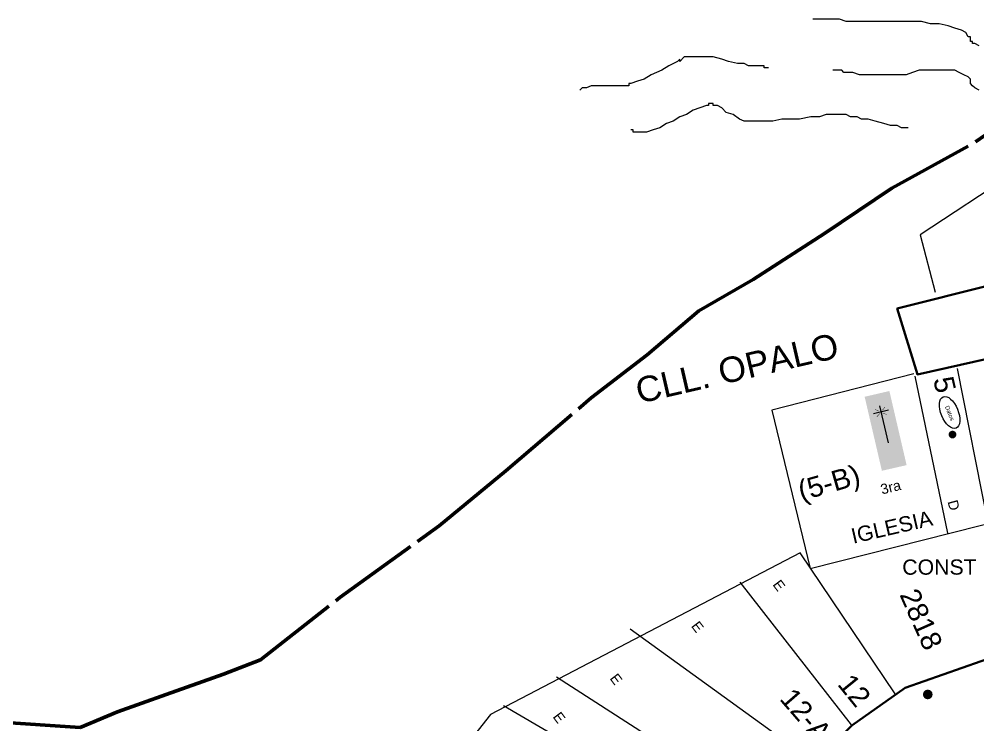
# Model space of a CAD drawing. Header units: millimetres. Extents: x -3867 to -351, y 1591 to 3666.
# Drawn here: x -824.1 to -714, y 1950.4 to 2031.5 of the extents above; entities that cross this region are included whole.
import ezdxf

# ---------------------------------------------------------------- set-up
doc = ezdxf.new("R2010")
doc.units = ezdxf.units.MM
doc.linetypes.add('TLSIGC_004', pattern=[7, 4, -1, 1, -1])
doc.linetypes.add('TLSIGC_007', pattern=[28, 10, -1, 10, -1, 2, -1, 2, -1])
for name, color, linetype, lineweight in [('CLASIFICACION TIPO COMERCIAL TERCERA', 5, 'Continuous', 9), ('CLASIFICACION TIPO RESIDENCIAL D', 5, 'Continuous', 9), ('CLASIFICACION TIPO RESIDENCIAL E', 156, 'Continuous', 9), ('CLIENTES EXISTENTES DE DATOS', 7, 'Continuous', 13), ('CLIENTES RESIDENCIALES E', 82, 'TLSIGC_004', 9), ('DISTRITO', 42, 'TLSIGC_007', 60), ('LOTIFICACION 2003', 252, 'Continuous', 15), ('NOMBRE DE CALLES', 92, 'TLSIGC_017', 5), ('NUMEROS OFICIALES', 3, 'Continuous', 5), ('PLANIMETRIA 2004', 10, 'Continuous', 40), ('PLANO DE DETALLES', 253, 'Continuous', 30), ('POSTES EXISTENTES SECUNDARIOS', 82, 'Continuous', 30), ('RIOS', 161, 'TLSIGC_004', 20), ('TEMPLOS O IGLESIAS', 22, 'Continuous', 15)]:
    doc.layers.add(name, color=color, linetype=linetype, lineweight=lineweight)
doc.styles.get("Standard").update_dxf_attribs({"font": 'arial.ttf'})
doc.linetypes.add('TLSIGC_017', pattern='A,0.5,["=",Standard,S=1.6,R=0,X=-0.2,Y=-0.8],0.5', length=1)

# ---------------------------------------------------------------- blocks, each defined once
blk = doc.blocks.new('G$C68750D7C')
at = {"layer": 'CLIENTES EXISTENTES DE DATOS'}
blk.add_ellipse((4.88, 2.45), major_axis=(4.88, 0.02), ratio=0.5027, dxfattribs=at)
at = {"layer": 'CLIENTES EXISTENTES DE DATOS', "insert": (2.85, 3.02), "char_height": 1.231, "width": 5.0142, "attachment_point": 1}
blk.add_mtext('Datos', dxfattribs=at)

msp = doc.modelspace()

# ---------------------------------------------------------------- hatches: boundary and pattern name
at = {"layer": 'CLIENTES RESIDENCIALES E'}
h = msp.add_hatch(color=256, dxfattribs=at)
edge = h.paths.add_edge_path()
edge.add_arc((-716.93, 1983.76), 0.448, 0, 360)
at = {"layer": 'POSTES EXISTENTES SECUNDARIOS'}
h = msp.add_hatch(color=256, dxfattribs=at)
edge = h.paths.add_edge_path()
edge.add_arc((-719.77, 1953.91), 0.556, 0, 360)
at = {"layer": 'TEMPLOS O IGLESIAS'}
for color, points in [(256, [(-727.02, 1988.1), (-725.04, 1979.6), (-722.2, 1980.25), (-724.18, 1988.76), (-727.02, 1988.1), (-726.98, 1988.07), (-725.01, 1979.64), (-722.24, 1980.28), (-724.21, 1988.72), (-726.99, 1988.07)]), (30, [(-725.29, 1987.06), (-725.13, 1986.37), (-724.31, 1986.57), (-724.3, 1986.52), (-725.12, 1986.33), (-723.97, 1981.39), (-724.02, 1981.38), (-725.17, 1986.32), (-726, 1986.12), (-725.18, 1986.36), (-725.34, 1987.05)]), (30, [(-725.35, 1986.46), (-725.36, 1986.42), (-725.83, 1986.62), (-725.8, 1986.66)]), (30, [(-724.71, 1986.92), (-724.66, 1986.9), (-725, 1986.49), (-725.04, 1986.52)]), (30, [(-725.3, 1986.2), (-725.26, 1986.17), (-725.6, 1985.76), (-725.64, 1985.8)]), (30, [(-724.49, 1986.08), (-724.5, 1986.04), (-724.97, 1986.23), (-724.94, 1986.27)])]:
    msp.add_hatch(color=color, dxfattribs=at).paths.add_polyline_path(points)

# ---------------------------------------------------------------- linework, layer by layer
at = {"layer": 'DISTRITO'}
msp.add_lwpolyline([(-826.88, 1950.78), (-817.12, 1950.1), (-812.83, 1951.9), (-807.24, 1953.89), (-800.67, 1956.23), (-796.43, 1957.87), (-787.29, 1965.04), (-775.9, 1973.29), (-768.25, 1979.58), (-758.42, 1987.99), (-751.99, 1992.9), (-746.05, 1997.96), (-739.84, 2001.58), (-731.62, 2006.87), (-723.88, 2012.05), (-714.27, 2017.38), (-709.23, 2020.89)], dxfattribs=at)
at = {"layer": 'LOTIFICACION 2003'}
for p, q in [((-712.86, 1973.72), (-716.36, 1991.34)), ((-717.48, 1972.43), (-721.23, 1990.48)), ((-723.51, 1953.97), (-734.41, 1970.17)), ((-741.34, 1966.8), (-728.56, 1950.44)), ((-732.93, 1946.22), (-753.94, 1961.41)), ((-762.4, 1955.93), (-737.8, 1940.13)), ((-768.52, 1952.65), (-740.39, 1936.26))]:
    msp.add_line(p, q, dxfattribs=at)
for points in [[(-676.47, 2023.91), (-709.82, 2013.82), (-720.66, 2006.7), (-718.94, 2000.12)], [(-721.38, 1990.75), (-737.7, 1986.56), (-733.26, 1968.38), (-690.91, 1979.1), (-688.35, 1968.16)], [(-734.41, 1970.17), (-770.01, 1951.59), (-775.64, 1944.44), (-782.11, 1936.05)]]:
    msp.add_lwpolyline(points, dxfattribs=at)
at = {"layer": 'PLANIMETRIA 2004'}
msp.add_lwpolyline([(-745.42, 1928.85), (-741.39, 1934.81), (-737.63, 1939.76), (-733.22, 1945.63), (-728.48, 1950.35), (-722.36, 1954.69), (-704.91, 1960.81), (-683.56, 1970.14), (-670.34, 1976.34), (-670.15, 1979.43), (-662.68, 1982.12), (-666.62, 2002.87), (-720.96, 1990.67), (-723.27, 1998.23), (-668.64, 2011.94), (-671.44, 2025.35), (-676, 2023.94)], dxfattribs=at)
at = {"layer": 'RIOS'}
for points in [[(-713.86, 2028.41), (-714.37, 2028.66), (-714.63, 2028.66), (-714.63, 2028.91), (-714.88, 2028.91), (-714.88, 2029.43), (-715.13, 2029.43), (-715.39, 2029.93), (-715.9, 2030.19), (-716.66, 2030.45), (-717.43, 2030.7), (-718.45, 2030.95), (-719.47, 2030.95), (-720.49, 2031.21), (-721.51, 2031.21), (-722.27, 2031.21), (-723.03, 2031.21), (-723.55, 2031.21), (-724.31, 2031.21), (-724.81, 2031.21), (-725.32, 2031.21), (-725.83, 2031.21), (-726.6, 2031.21), (-727.37, 2031.21), (-728.12, 2031.21), (-729.15, 2031.21), (-729.91, 2031.47), (-730.93, 2031.47), (-731.95, 2031.47), (-732.97, 2031.47)], [(-738.07, 2025.86), (-738.32, 2025.86), (-738.58, 2025.86), (-738.58, 2026.11), (-738.83, 2026.11), (-739.09, 2026.11), (-739.34, 2026.11), (-739.85, 2026.11), (-740.36, 2026.11), (-740.87, 2026.37), (-741.63, 2026.37), (-742.65, 2026.62), (-743.41, 2026.87), (-744.43, 2027.13), (-745.45, 2027.13), (-746.22, 2027.13), (-746.98, 2027.13), (-747.24, 2027.13), (-747.74, 2027.13), (-748.26, 2026.62), (-748.26, 2026.87), (-748.51, 2026.62), (-749.53, 2026.11), (-750.3, 2025.6), (-751.56, 2025.09), (-752.34, 2024.59), (-753.1, 2024.34), (-753.86, 2024.07), (-754.12, 2024.07), (-754.12, 2023.82), (-754.37, 2023.82), (-754.63, 2023.82), (-754.88, 2023.82), (-755.14, 2023.82), (-755.38, 2023.82), (-756.16, 2023.82), (-756.92, 2023.82), (-757.68, 2023.82), (-758.44, 2023.82), (-758.96, 2023.57), (-759.46, 2023.57), (-759.72, 2023.31)], [(-713.86, 2023.31), (-714.37, 2023.57), (-714.63, 2023.82), (-714.88, 2024.07), (-714.88, 2024.59), (-715.13, 2024.84), (-715.64, 2025.09), (-716.15, 2025.35), (-716.66, 2025.6), (-717.43, 2025.6), (-718.19, 2025.6), (-718.96, 2025.6), (-719.72, 2025.6), (-720.74, 2025.6), (-721.51, 2025.35), (-722.27, 2025.09), (-723.29, 2025.09), (-724.05, 2025.09), (-725.07, 2025.09), (-726.09, 2025.09), (-726.85, 2025.09), (-727.61, 2025.09), (-728.39, 2025.35), (-728.89, 2025.35), (-729.41, 2025.35), (-729.65, 2025.6), (-729.91, 2025.6), (-730.42, 2025.6), (-730.68, 2025.6)], [(-722.01, 2018.97), (-722.27, 2018.97), (-722.78, 2018.97), (-723.29, 2019.24), (-724.05, 2019.24), (-724.81, 2019.49), (-725.83, 2019.74), (-726.6, 2020), (-727.37, 2020), (-727.88, 2020.25), (-728.63, 2020.25), (-729.15, 2020.51), (-729.65, 2020.51), (-729.91, 2020.51), (-730.17, 2020.51), (-730.42, 2020.51), (-730.68, 2020.51), (-730.93, 2020.51), (-731.43, 2020.51), (-732.21, 2020.25), (-733.22, 2020.25), (-734.49, 2020), (-735.51, 2020), (-736.53, 2020), (-737.55, 2019.74), (-738.32, 2019.74), (-739.09, 2019.74), (-739.59, 2019.74), (-739.85, 2019.74), (-740.1, 2019.74), (-740.36, 2019.74), (-740.61, 2019.74), (-740.87, 2019.74), (-741.38, 2020), (-742.14, 2020.51), (-742.91, 2020.76), (-743.41, 2021.27), (-743.92, 2021.54), (-744.43, 2021.54), (-744.43, 2021.78), (-744.69, 2021.78), (-744.94, 2021.78), (-744.94, 2021.54), (-745.2, 2021.54), (-745.96, 2021.27), (-746.73, 2021.02), (-747.49, 2020.51), (-748.26, 2020.25), (-749.02, 2019.74), (-749.78, 2019.49), (-750.55, 2018.97), (-751.32, 2018.74), (-752.07, 2018.47), (-752.84, 2018.47), (-753.1, 2018.47), (-753.6, 2018.47), (-753.6, 2018.74), (-753.86, 2018.74)]]:
    msp.add_lwpolyline(points, dxfattribs=at)
at = {"layer": 'TEMPLOS O IGLESIAS', "color": 30}
for p, q in [((-724.3, 1986.55), (-726, 1986.15)), ((-725.32, 1987.05), (-724.33, 1982.8))]:
    msp.add_line(p, q, dxfattribs=at)

# ---------------------------------------------------------------- block references
at = {"layer": 'CLIENTES EXISTENTES DE DATOS', "lineweight": 40, "ltscale": 8, "xscale": 0.3997073443777212, "yscale": 0.3997073443777212, "zscale": 0.3997073443777212, "rotation": 292.0057870559339}
msp.add_blockref('G$C68750D7C', (-718.9, 1987.74), dxfattribs=at)

# ---------------------------------------------------------------- texts
at = {"layer": 'CLASIFICACION TIPO COMERCIAL TERCERA'}
msp.add_text('3ra', height=1.165, rotation=14, dxfattribs=at).set_placement((-725.03, 1976.87))
at = {"layer": 'CLASIFICACION TIPO RESIDENCIAL D'}
msp.add_text('D', height=1.17, rotation=285, dxfattribs=at).set_placement((-717.51, 1976.06))
at = {"layer": 'CLASIFICACION TIPO RESIDENCIAL E'}
for p in [(-737.64, 1966.52), (-747, 1961.76), (-756.36, 1955.75), (-762.9, 1951.34)]:
    msp.add_text('E', height=1.17, rotation=307, dxfattribs=at).set_placement(p)
at = {"layer": 'NOMBRE DE CALLES'}
msp.add_text('CLL. OPALO', height=2.914, rotation=13, dxfattribs=at).set_placement((-752.93, 1987.3))
at = {"layer": 'NUMEROS OFICIALES'}
for s, height, rotation, p in [('5', 2.33, 283, (-719.16, 1990.12)), ('(5-B)', 2.331, 16, (-734.28, 1976.12)), ('2818', 2.331, 294, (-723.05, 1965.38)), ('12', 2.331, 309, (-730.24, 1955.06)), ('12-A', 2.331, 311, (-736.89, 1953.36))]:
    msp.add_text(s, height=height, rotation=rotation, dxfattribs=at).set_placement(p)
at = {"layer": 'PLANO DE DETALLES'}
for s, rotation, p in [('IGLESIA', 13, (-728.34, 1971.22)), ('CONST', 0.0869, (-722.7, 1967.66))]:
    msp.add_text(s, height=1.748, rotation=rotation, dxfattribs=at).set_placement(p)

doc.saveas('drawing.dxf')
